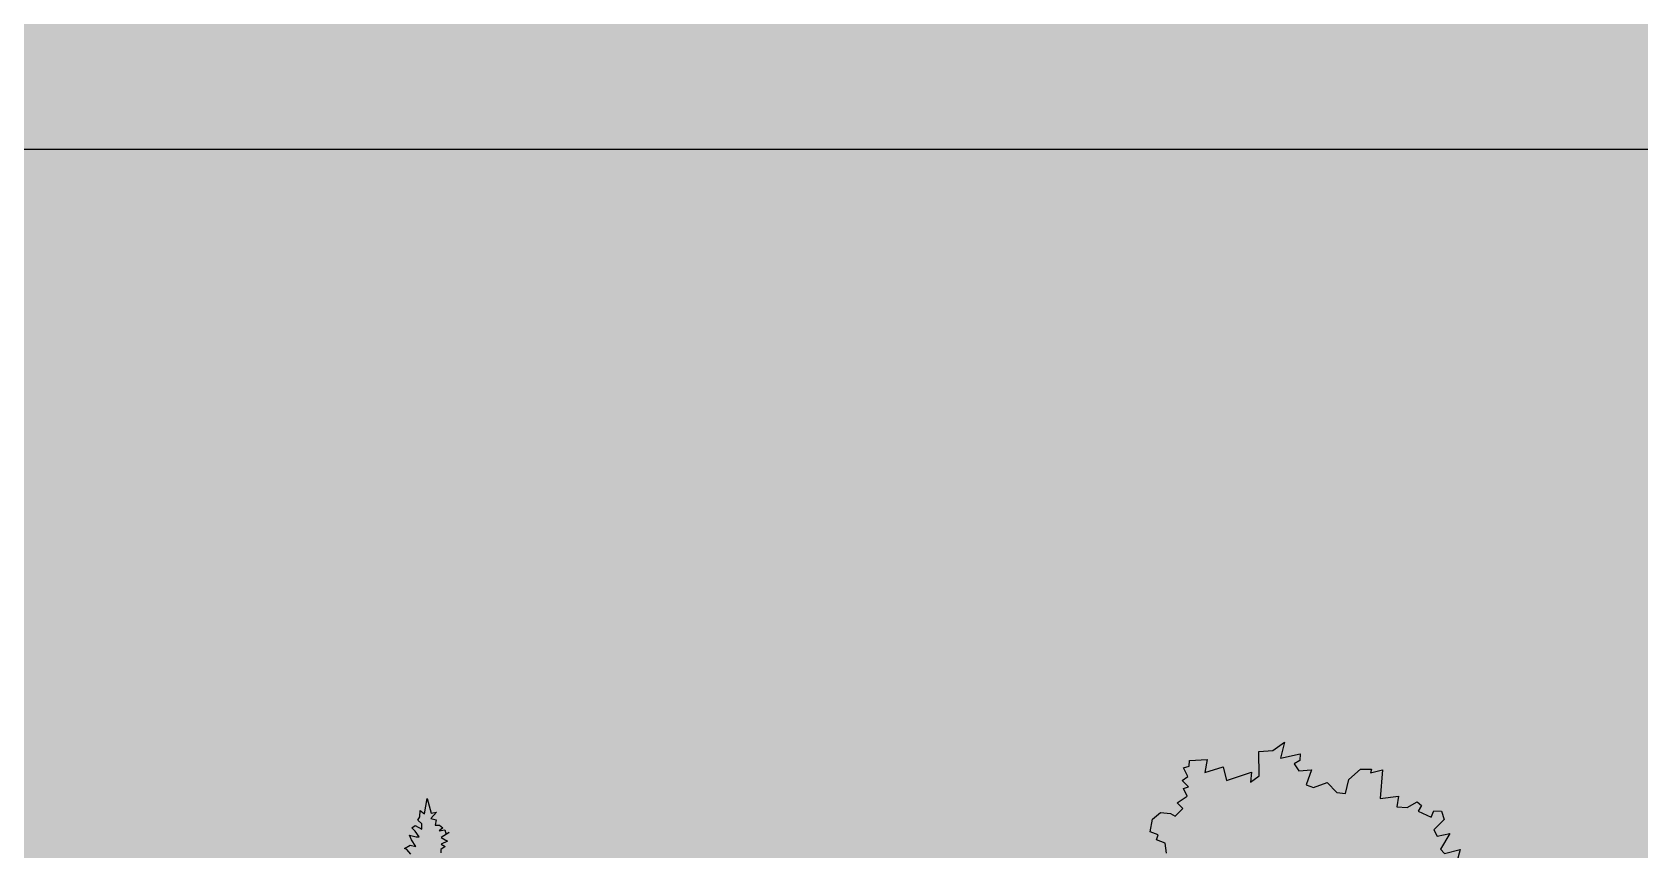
# Model space of a CAD drawing. Header units: inches. Extents: x 11.9 to 85.3, y 21.1 to 37.4.
# Drawn here: x 50.354 to 52.104, y 24.226 to 25.116 of the extents above; entities that cross this region are included whole.
import ezdxf

# ---------------------------------------------------------------- set-up
doc = ezdxf.new("R2010")
doc.units = ezdxf.units.IN
doc.header["$MEASUREMENT"] = 0
doc.layers.add('CAY', color=94, linetype='Continuous')
doc.layers.add('Layer1', color=7, linetype='Continuous')

# ---------------------------------------------------------------- blocks, each defined once
blk = doc.blocks.new('A$C76451831')
at = {"layer": 'CAY'}
for p, q in [((2471.8, 2031.9), (2478.5, 2069.3)), ((2478.5, 2069.3), (2487.7, 2034.1)), ((2460.6, 2024.6), (2461.2, 2040.4)), ((2461.2, 2040.4), (2471.8, 2031.9)), ((2500.9, 2036.3), (2487.3, 2020.9)), ((2487.7, 2034.1), (2500.9, 2036.3)), ((2441.2, 1998.5), (2449.5, 2003.7)), ((2449, 1990.1), (2441.2, 1998.5)), ((2459, 1976.6), (2449, 1990.1)), ((2449.5, 2003.7), (2465, 1995)), ((2455.4, 2016.6), (2460.6, 2024.6)), ((2465.5, 2008.1), (2455.4, 2016.6)), ((2465, 1995), (2465.5, 2008.1)), ((2487.3, 2020.9), (2500.3, 2017.8)), ((2500.3, 2017.8), (2497.6, 2004.7)), ((2497.6, 2004.7), (2508, 2004.3)), ((2515.9, 1998.6), (2507.5, 1990.8)), ((2507.5, 1990.8), (2520.7, 1993)), ((2508, 2004.3), (2515.9, 1998.6)), ((2520.7, 1993), (2523.1, 1984.8)), ((2423.5, 1948.4), (2437, 1956)), ((2435.1, 1980.1), (2451.3, 1976.8)), ((2440.1, 1969.1), (2435.1, 1980.1)), ((2437, 1956), (2450.4, 1952.9)), ((2450.4, 1952.9), (2440.1, 1969.1)), ((2451.3, 1976.8), (2459, 1976.6)), ((2522, 1953.1), (2511.3, 1945.3)), ((2527.9, 1966), (2511.8, 1958.9)), ((2511.8, 1958.9), (2522, 1953.1)), ((2531.4, 1987.2), (2512.4, 1974.7)), ((2512.4, 1974.7), (2527.9, 1966)), ((2523.1, 1984.8), (2531.4, 1987.2)), ((2428.9, 1945.4), (2423.5, 1948.4)), ((2438.9, 1934.7), (2428.9, 1945.4)), ((2511.3, 1945.3), (2511.1, 1937.6))]:
    blk.add_line(p, q, dxfattribs=at)
blk.add_lwpolyline([(4270.8, 1937.2), (4267.7, 1961.4), (4246.6, 1968.8), (4250.8, 1981.5), (4230.8, 1988.9), (4237.1, 2019.4), (4256.1, 2035.3), (4280.3, 2033.1), (4291.9, 2026.8), (4309.9, 2044.7), (4296.2, 2058.5), (4320.4, 2075.3), (4312, 2093.3), (4323.6, 2097.5), (4308.8, 2113.3), (4322.5, 2122.8), (4312, 2143.9), (4325.7, 2148.1), (4326.7, 2161.8), (4368.9, 2163.9), (4363.7, 2132.3), (4408, 2146), (4416.4, 2113.3), (4476.5, 2133.3), (4474.4, 2109.1), (4495.5, 2123.9), (4494.4, 2182.9), (4528.2, 2186.1), (4556.7, 2206.1), (4547.2, 2167.1), (4594.6, 2177.6), (4593.6, 2161.8), (4579.9, 2153.4), (4591.5, 2136.5), (4622.1, 2138.6), (4609.4, 2102.8), (4627.3, 2096.4), (4660, 2108), (4683.2, 2083.8), (4704.3, 2081.7), (4712.8, 2115.4), (4741.2, 2140.7), (4767.6, 2140.7), (4765.5, 2131.2), (4794, 2138.6), (4788.7, 2069), (4833, 2075.3), (4828.8, 2049), (4854.1, 2047.9), (4878.3, 2061.6), (4888.9, 2052.1), (4880.5, 2038.4), (4912.1, 2023.7), (4918.4, 2039.5), (4937.4, 2038.4), (4943.7, 2018.4), (4918.4, 1993.1), (4926.9, 1978.3), (4957.4, 1984.6), (4935.3, 1946.7), (4944.8, 1936.1), (4982.8, 1945.6), (4974.3, 1916.1)], dxfattribs=at)

msp = doc.modelspace()

# ---------------------------------------------------------------- hatches: boundary and pattern name
at = {"true_color": 0x636466}
h = msp.add_hatch(color=251, dxfattribs=at)
h.dxf.hatch_style = 1
edge = h.paths.add_edge_path()
edge.add_line((63.2701, 27.4271), (19.2205, 27.4271))
edge.add_line((19.2205, 27.4271), (19.2205, 24.9886))
edge.add_line((19.2205, 24.9886), (34.5109, 24.9886))
edge.add_spline(control_points=[(34.5109, 24.9886), (35.9914, 25.1351), (36.9032, 24.9886)], knot_values=[5.091487, 5.091487, 5.091487, 5.991182, 5.991182, 5.991182], weights=[0.915734, 0.807079, 0.890652], degree=2, periodic=0)
edge.add_line((36.9032, 24.9886), (63.2701, 24.9886))
edge.add_line((63.2701, 24.9886), (63.2701, 27.4271))
h.paths.add_polyline_path([(27.7206, 26.9316), (31.5651, 26.9316), (63.0612, 26.9316), (63.0612, 25.1394), (19.4696, 25.1394), (19.4696, 25.1837), (19.4696, 26.9316)], flags=16)
at = {"layer": 'Layer1', "true_color": 0x939598}
h = msp.add_hatch(color=252, dxfattribs=at)
h.dxf.hatch_style = 1
h.paths.add_polyline_path([(63.3723, 24.9691), (63.3723, 24.9886), (63.2701, 24.9886), (19.2205, 24.9886), (19.2205, 25.0924), (18.8839, 24.5256), (18.8823, 24.1183), (61.4586, 24.0875)])

# ---------------------------------------------------------------- linework, layer by layer
msp.add_lwpolyline([(72.3212, 24.448), (67.7073, 24.448), (67.7073, 24.0633), (67.7073, 27.4286), (63.2701, 27.4271), (19.2205, 27.4271), (19.2205, 24.9886), (63.2701, 24.9886), (63.2701, 27.4271)])
msp.add_lwpolyline([(72.3212, 24.448), (67.7073, 24.448), (67.7073, 24.0633), (67.7073, 27.4286), (63.2701, 27.4271), (19.2205, 27.4271), (19.2205, 24.9886), (63.2701, 24.9886), (63.2701, 27.4271)])
at = {"layer": 'Layer1'}
msp.add_line((19.2205, 24.9886), (63.2701, 24.9886), dxfattribs=at)
msp.add_lwpolyline([(18.8824, 24.1319), (18.8839, 24.5256), (19.2205, 25.0924), (19.2205, 24.9886), (63.2701, 24.9886)], dxfattribs=at)
msp.add_lwpolyline([(18.8824, 24.1319), (18.8839, 24.5256), (19.2205, 25.0924), (19.2205, 24.9886), (63.2701, 24.9886)], dxfattribs=at)

# ---------------------------------------------------------------- block references
at = {"layer": 'CAY', "xscale": 0.0004489089019145984, "yscale": 0.0004489089019145984, "zscale": 0.0004489089019145984}
msp.add_blockref('A$C76451831', (49.6715, 23.3529), dxfattribs=at)

doc.saveas('drawing.dxf')
